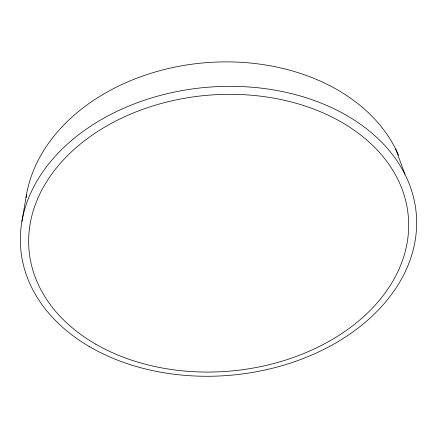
<?xml version="1.0" encoding="UTF-8"?>
<svg xmlns="http://www.w3.org/2000/svg" width="438" height="438" viewBox="0 0 438 438"><rect width="100%" height="100%" fill="white"/><g stroke="black" fill="none" stroke-linecap="round" stroke-linejoin="round"><path stroke-width="0.66" d="M21.9 221.54L26.461 194.932M395.678 149.008L404.898 174.253M26.028 197.664A191.669 143.609 -5.2 0 1 197.478 63.51A191.669 143.609 -5.2 0 1 398.607 155.326M95.862 344.241A190.388 138.37 -5.2 0 0 405.643 249.901A190.388 138.37 -5.2 0 0 154.494 105.443A190.388 138.37 -5.2 0 0 95.862 344.241M89.456 346.639A198.54 144.452 -5.2 0 0 413.248 249.693A198.54 144.452 -5.2 0 0 152.774 97.559A198.54 144.452 -5.2 0 0 89.456 346.639"/></g></svg>
